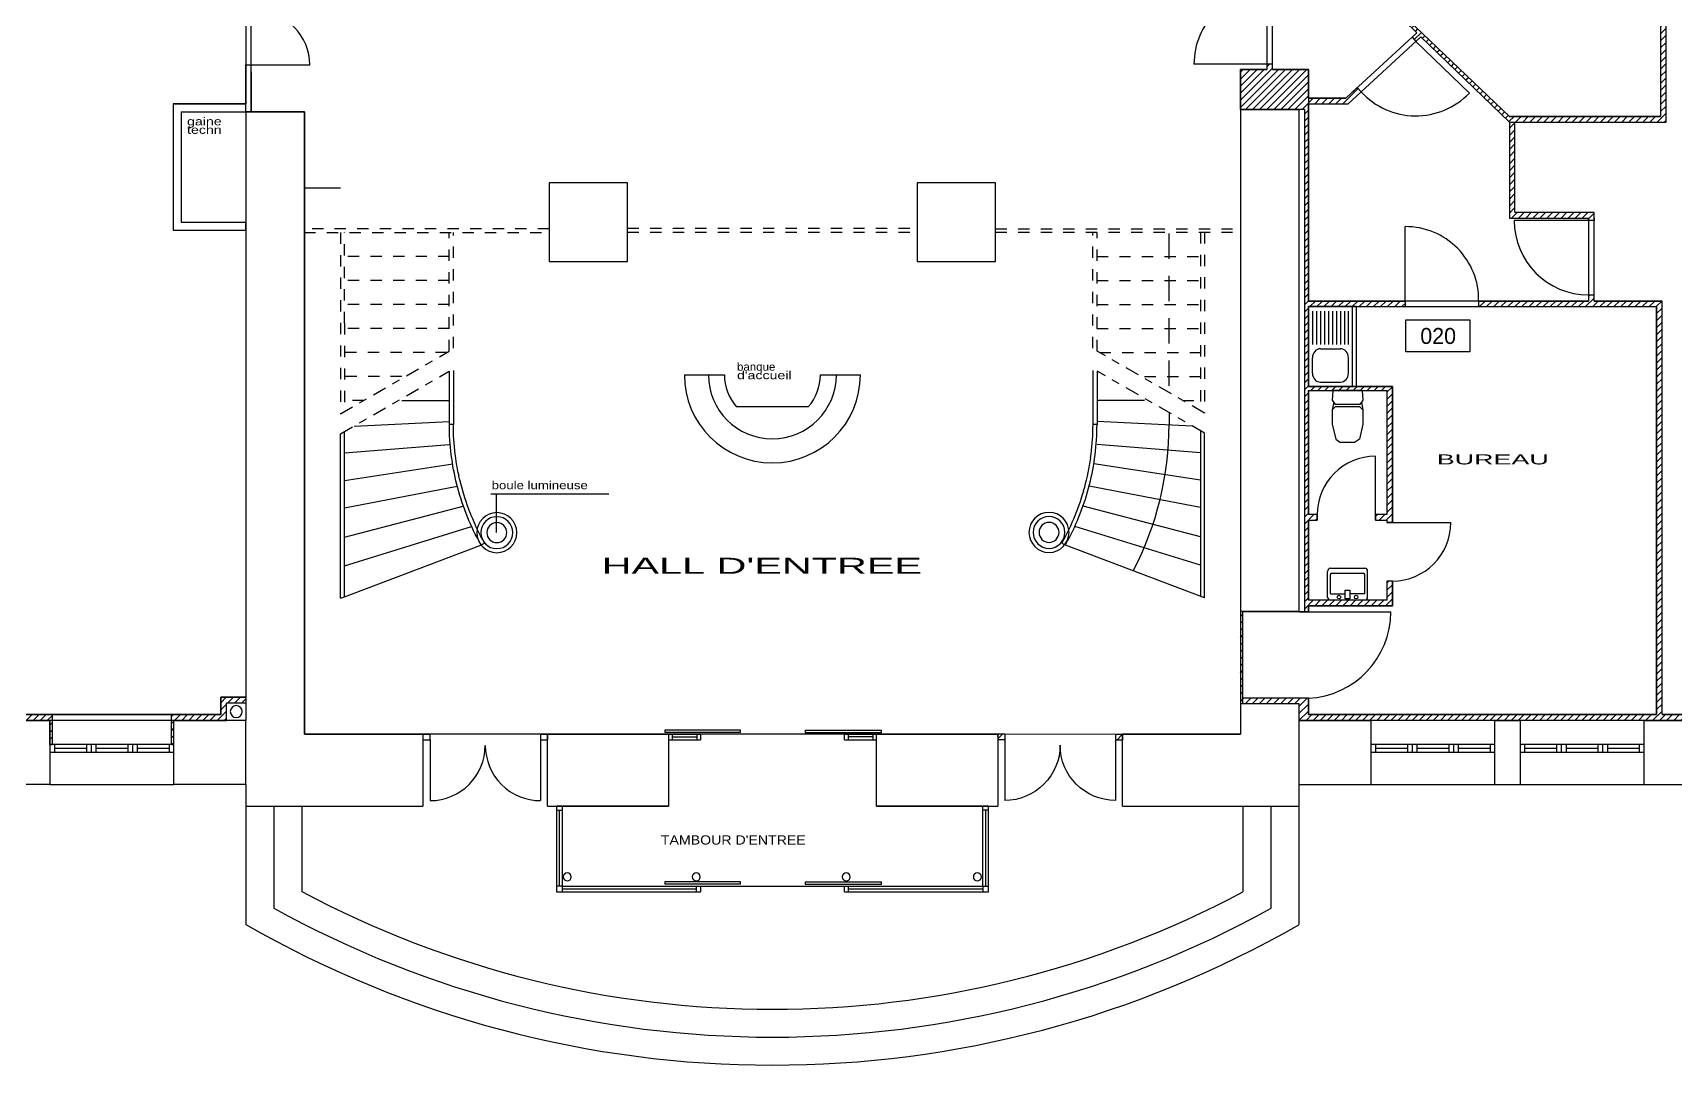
# Model space of a CAD drawing. Extents: x -18.1 to 35.5, y -14.8 to 10.
# Drawn here: x -3.32 to 17.2, y -14.79 to -1.88 of the extents above; entities that cross this region are included whole.
import ezdxf

# ---------------------------------------------------------------- set-up
doc = ezdxf.new("R2010")
doc.units = 0
doc.header["$MEASUREMENT"] = 0
for name, pattern in [('_DASHED', [0.282222, 0.141111, -0.141111]), ('_DOT___DASH', [0.335239, 0.176389, -0.088194, 0.0001, -0.070556]), ('_LONG_DASHED', [0.529167, 0.3175, -0.211667]), ('TRAIT_PLEIN', [0])]:
    doc.linetypes.add(name, pattern=pattern)
for name, color, linetype in [('CLOISRDC', 2, 'TRAIT_PLEIN'), ('ESCALIERS', 3, 'TRAIT_PLEIN'), ('MURSRDC', 7, 'TRAIT_PLEIN'), ('PORTES', 3, 'TRAIT_PLEIN'), ('SANITAIRE', 6, 'Continuous'), ('SPACES', 150, 'TRAIT_PLEIN'), ('TEXTES', 6, 'TRAIT_PLEIN'), ('VITRE', 1, 'Continuous')]:
    doc.layers.add(name, color=color, linetype=linetype)

msp = doc.modelspace()

# ---------------------------------------------------------------- hatches: boundary and pattern name
at = {"layer": 'CLOISRDC'}
h = msp.add_hatch(dxfattribs=at)
h.set_pattern_fill('ANSI31', color=256, scale=0.5, style=0)
h.paths.add_polyline_path([(17.089, -0.341), (17.089, -0.291), (16.979, -0.291), (16.979, -0.341), (17.019, -0.341), (17.019, -2.929), (15.131, -2.929), (13.867, -1.722), (13.867, -1.241), (13.867, -1.152), (13.817, -1.152), (13.817, -1.241), (13.817, -1.731), (13.975, -1.884), (13.915, -1.939), (13.962, -1.991), (14.026, -1.932), (15.131, -2.999), (16.101, -2.999), (17.089, -2.999)])
h = msp.add_hatch(dxfattribs=at)
h.set_pattern_fill('ANSI31', color=256, scale=0.5, style=0)
h.paths.add_polyline_path([(13.827, -5.236), (12.619, -5.236), (12.619, -2.94), (12.619, -2.34), (12.169, -2.34), (12.169, -2.275), (12.099, -2.275), (12.099, -2.34), (11.769, -2.34), (11.769, -2.84), (12.569, -2.84), (12.569, -9.121), (12.619, -9.121), (12.619, -9.046), (13.669, -9.046), (13.669, -8.736), (13.599, -8.736), (13.599, -8.976), (12.619, -8.976), (12.619, -7.976), (12.729, -7.976), (12.729, -7.906), (12.619, -7.906), (12.619, -7.405), (12.619, -6.356), (13.599, -6.356), (13.599, -7.906), (13.459, -7.906), (13.459, -7.976), (13.599, -7.976), (13.599, -8.006), (13.669, -8.006), (13.669, -6.306), (12.619, -6.306), (12.619, -5.306), (13.827, -5.306)])
h.paths.add_polyline_path([(13.278, -2.62), (13.229, -2.568), (13.085, -2.7), (12.619, -2.7), (12.619, -2.77), (13.115, -2.77)], flags=17)
h.paths.add_polyline_path([(15.201, -2.999), (15.131, -2.999), (15.131, -4.199), (16.121, -4.199), (16.121, -4.229), (16.191, -4.229), (16.191, -4.199), (16.191, -4.129), (15.201, -4.129)])
h = msp.add_hatch(dxfattribs=at)
h.set_pattern_fill('ANSI31', color=256, scale=0.5, style=0)
h.paths.add_polyline_path([(16.969, -5.306), (16.969, -10.406), (16.219, -10.406), (12.619, -10.406), (12.619, -10.199), (11.799, -10.199), (11.799, -10.265), (12.499, -10.265), (12.499, -10.48), (18.914, -10.48), (18.914, -10.776), (18.944, -10.776), (18.944, -10.406), (17.619, -10.406), (17.039, -10.406), (17.039, -5.236), (16.191, -5.236), (16.191, -5.159), (16.121, -5.159), (16.121, -5.236), (16.031, -5.236), (14.747, -5.236), (14.747, -5.306)])
h.paths.add_polyline_path([(11.799, -9.115), (11.769, -9.115), (11.769, -10.265), (11.799, -10.265)])
h.paths.add_polyline_path([(10.208, -10.724), (10.296, -10.724), (10.296, -10.655), (10.208, -10.655)])
h.paths.add_polyline_path([(14.193, -7.309), (15.679, -7.309), (15.679, -7.122), (14.193, -7.122)], flags=25)
h = msp.add_hatch(dxfattribs=at)
h.set_pattern_fill('ANSI31', color=256, scale=0.5, style=0)
h.paths.add_polyline_path([(-4.951, -10.406), (-7.111, -10.406), (-7.111, -10.78), (-7.081, -10.78), (-7.081, -10.48), (-4.981, -10.48), (-4.981, -10.78), (-4.951, -10.78)])
h.paths.add_polyline_path([(-3.081, -10.406), (-3.461, -10.406), (-3.461, -10.78), (-3.431, -10.78), (-3.431, -10.48), (-3.111, -10.48), (-3.111, -10.78), (-3.081, -10.78)])
h.paths.add_polyline_path([(-0.906, -10.257), (-0.661, -10.257), (-0.661, -10.187), (-0.976, -10.187), (-0.976, -10.406), (-1.591, -10.406), (-1.591, -10.78), (-1.561, -10.78), (-1.561, -10.48), (-0.906, -10.48)])
h = msp.add_hatch(dxfattribs=at)
h.set_pattern_fill('ANSI31', color=256, scale=0.5, style=0)
h.paths.add_polyline_path([(8.824, -10.652), (8.735, -10.652), (8.736, -10.72), (8.824, -10.72)])

# ---------------------------------------------------------------- linework, layer by layer
for p, q in [((17.019, -0.341), (17.019, -2.84)), ((17.019, -0.341), (17.019, -2.929)), ((17.089, -2.999), (17.089, -0.341)), ((13.867, -1.722), (15.131, -2.929)), ((13.975, -1.884), (13.915, -1.939)), ((13.915, -1.939), (13.962, -1.991)), ((14.026, -1.932), (13.962, -1.991)), ((14.026, -1.932), (15.131, -2.999)), ((-0.661, -2.37), (-0.661, -2.284)), ((-0.661, -2.284), (-0.595, -2.284)), ((-0.661, -2.87), (-0.661, -2.37)), ((-0.595, -2.37), (-0.595, -2.284)), ((-0.595, -2.37), (-0.595, -2.87)), ((11.769, -2.84), (11.769, -2.34)), ((11.769, -2.34), (12.099, -2.34)), ((12.169, -2.275), (12.099, -2.275)), ((12.099, -2.275), (12.099, -2.34)), ((12.169, -2.34), (12.169, -2.275)), ((12.169, -2.34), (12.619, -2.34)), ((12.619, -2.34), (12.619, -2.94)), ((12.619, -2.34), (12.619, -2.7)), ((13.229, -2.568), (13.085, -2.7)), ((13.278, -2.62), (13.115, -2.77)), ((13.278, -2.62), (13.229, -2.568)), ((-1.572, -2.77), (-1.572, -4.352)), ((-1.572, -2.77), (-0.661, -2.77)), ((-1.472, -2.87), (-1.472, -4.252)), ((-1.472, -2.87), (-0.661, -2.87)), ((-0.661, -2.87), (-0.661, -2.77)), ((-0.595, -2.87), (-0.661, -2.87)), ((12.569, -2.84), (11.769, -2.84)), ((12.569, -2.84), (12.569, -9.121)), ((12.619, -2.7), (13.085, -2.7)), ((12.619, -2.77), (13.115, -2.77)), ((12.619, -2.94), (12.619, -5.236)), ((15.131, -2.929), (17.019, -2.929)), ((15.131, -2.999), (17.089, -2.999)), ((15.131, -2.999), (16.101, -2.999)), ((15.131, -2.999), (15.131, -4.199)), ((15.201, -4.129), (15.201, -2.999)), ((-1.472, -4.252), (-0.661, -4.252)), ((-0.661, -4.252), (-0.661, -4.352)), ((15.131, -4.199), (16.121, -4.199)), ((16.191, -4.129), (15.201, -4.129)), ((16.121, -4.229), (16.121, -4.199)), ((16.191, -4.229), (16.121, -4.229)), ((16.191, -4.199), (16.191, -4.129)), ((16.191, -4.199), (16.191, -4.229)), ((-1.572, -4.352), (-0.661, -4.352)), ((12.619, -5.236), (13.827, -5.236)), ((12.619, -5.306), (13.827, -5.306)), ((12.619, -5.306), (12.619, -6.306)), ((13.827, -5.236), (13.827, -5.306)), ((14.747, -5.236), (14.747, -5.306)), ((14.747, -5.236), (16.031, -5.236)), ((14.747, -5.306), (16.969, -5.306)), ((16.031, -5.236), (16.121, -5.236)), ((16.121, -5.159), (16.121, -5.236)), ((16.121, -5.159), (16.191, -5.159)), ((16.191, -5.236), (16.191, -5.159)), ((16.191, -5.236), (17.039, -5.236)), ((16.969, -10.406), (16.969, -5.306)), ((17.039, -10.406), (17.039, -5.236)), ((12.619, -5.981), (12.619, -6.306)), ((12.619, -6.306), (13.669, -6.306)), ((12.619, -6.356), (13.599, -6.356)), ((12.619, -6.356), (12.619, -7.405)), ((12.619, -6.356), (12.619, -7.041)), ((13.599, -6.356), (13.599, -7.906)), ((13.669, -6.306), (13.669, -8.006)), ((13.669, -6.306), (13.669, -8.006)), ((12.619, -6.981), (12.619, -7.031)), ((12.619, -7.405), (12.619, -7.906)), ((12.729, -7.906), (12.619, -7.906)), ((12.619, -8.976), (12.619, -7.976)), ((12.619, -7.976), (12.729, -7.976)), ((12.619, -7.976), (12.619, -8.976)), ((12.729, -7.906), (12.729, -7.976)), ((13.599, -7.906), (13.459, -7.906)), ((13.459, -7.976), (13.459, -7.906)), ((13.459, -7.976), (13.599, -7.976)), ((13.599, -7.976), (13.599, -8.006)), ((13.669, -8.006), (13.599, -8.006)), ((13.669, -8.736), (13.599, -8.736)), ((13.599, -8.736), (13.599, -8.976)), ((13.669, -8.736), (13.669, -9.046)), ((13.599, -8.976), (12.619, -8.976)), ((11.769, -9.115), (11.769, -10.265)), ((11.799, -9.115), (11.769, -9.115)), ((11.799, -10.265), (11.799, -9.115)), ((12.569, -9.121), (12.499, -9.121)), ((12.619, -9.121), (12.569, -9.121)), ((13.669, -9.046), (12.619, -9.046)), ((12.619, -9.046), (12.619, -9.121)), ((-0.976, -10.406), (-0.976, -10.187)), ((-0.976, -10.187), (-0.661, -10.187)), ((-0.906, -10.48), (-0.906, -10.257)), ((-0.906, -10.257), (-0.661, -10.257)), ((-0.661, -10.187), (-0.661, -10.257)), ((12.619, -10.199), (11.799, -10.199)), ((12.619, -10.199), (12.619, -10.406)), ((-3.461, -10.406), (-3.081, -10.406)), ((-3.081, -10.78), (-3.081, -10.406)), ((-3.081, -10.406), (-1.591, -10.406)), ((-1.591, -10.78), (-1.591, -10.406)), ((-1.591, -10.406), (-0.976, -10.406)), ((11.769, -10.265), (11.799, -10.265)), ((11.799, -10.265), (12.499, -10.265)), ((12.499, -10.265), (12.499, -10.48)), ((12.619, -10.406), (16.219, -10.406)), ((16.219, -10.406), (16.969, -10.406)), ((17.039, -10.406), (17.619, -10.406)), ((-3.431, -10.48), (-3.111, -10.48)), ((-3.111, -10.78), (-3.111, -10.48)), ((-1.561, -10.78), (-1.561, -10.48)), ((-1.561, -10.48), (-0.906, -10.48)), ((1.549, -10.65), (1.639, -10.65)), ((1.549, -10.65), (1.549, -10.721)), ((1.639, -10.65), (1.637, -10.721)), ((3.02, -10.652), (3.11, -10.652)), ((3.02, -10.652), (3.02, -10.72)), ((3.11, -10.652), (3.11, -10.72)), ((8.824, -10.652), (8.735, -10.652)), ((8.735, -10.652), (8.736, -10.72)), ((8.824, -10.652), (8.824, -10.72)), ((10.296, -10.655), (10.208, -10.655)), ((10.208, -10.655), (10.208, -10.724)), ((10.296, -10.655), (10.296, -10.724)), ((18.914, -10.48), (12.499, -10.48)), ((-3.111, -10.78), (-3.081, -10.78)), ((-1.591, -10.78), (-1.561, -10.78)), ((1.549, -10.721), (1.637, -10.721)), ((3.02, -10.72), (3.109, -10.72)), ((8.824, -10.72), (8.736, -10.72)), ((10.296, -10.724), (10.209, -10.724))]:
    msp.add_line(p, q, dxfattribs=at)
for centre, major_axis, start_param, end_param in [((2.475, -8.131), (0.177, 0.177), 0.785398, 7.068583), ((2.475, -8.131), (-0.141, 0.141), -0.785398, 5.497787), ((2.475, -8.131), (0.0884, 0.0884), 0.785398, 7.068583), ((9.377, -8.128), (0.177, 0.177), 0.785398, 7.068583), ((9.377, -8.128), (-0.141, 0.141), -0.785398, 5.497787), ((9.377, -8.128), (-0.0884, 0.0884), -0.785398, 5.497787)]:
    msp.add_ellipse(centre, major_axis=major_axis, ratio=1, start_param=start_param, end_param=end_param, dxfattribs=at)
at = {"layer": 'DEFPOINTS'}
msp.add_line((12.499, -13.032), (12.499, -13.032), dxfattribs=at)
at = {"layer": 'ESCALIERS', "linetype": '_DASHED'}
for p, q in [((3.129, -4.334), (0.069, -4.334)), ((0.069, -4.379), (3.129, -4.379)), ((0.519, -4.379), (0.519, -6.648)), ((0.569, -5.513), (0.569, -4.379)), ((1.88, -5.863), (1.88, -4.379)), ((1.934, -5.826), (1.934, -4.379)), ((4.109, -4.324), (7.729, -4.324)), ((4.109, -4.375), (7.729, -4.375)), ((8.709, -4.334), (11.769, -4.334)), ((8.709, -4.375), (11.747, -4.375)), ((9.924, -5.826), (9.924, -4.379)), ((9.979, -5.863), (9.979, -4.379)), ((11.269, -4.375), (11.269, -6.607)), ((11.319, -4.375), (11.319, -6.636)), ((1.884, -4.68), (0.569, -4.68)), ((9.974, -4.68), (11.269, -4.68)), ((1.884, -4.979), (0.569, -4.979)), ((9.974, -4.979), (11.269, -4.979)), ((1.884, -5.279), (0.569, -5.279)), ((9.974, -5.279), (11.269, -5.279)), ((0.569, -5.513), (0.569, -6.619)), ((1.884, -5.579), (0.569, -5.579)), ((9.974, -5.579), (11.269, -5.579)), ((1.851, -5.879), (0.569, -5.879)), ((10.008, -5.879), (11.269, -5.879)), ((1.289, -6.179), (0.569, -6.179)), ((10.57, -6.179), (11.269, -6.179)), ((0.812, -6.479), (0.569, -6.479)), ((11.047, -6.479), (11.269, -6.479))]:
    msp.add_line(p, q, dxfattribs=at)
at = {"layer": 'ESCALIERS', "linetype": '_LONG_DASHED'}
msp.add_line((10.874, -4.393), (10.874, -6.381), dxfattribs=at)
at = {"layer": 'ESCALIERS'}
for p, q in [((11.269, -5.279), (11.269, -5.279)), ((1.878, -6.112), (1.878, -6.779)), ((1.934, -6.105), (1.934, -6.779)), ((4.819, -6.158), (5.319, -6.158)), ((6.519, -6.158), (7.019, -6.158)), ((9.924, -6.105), (9.924, -6.779)), ((9.98, -6.112), (9.98, -6.779)), ((1.289, -6.479), (1.878, -6.479)), ((6.367, -6.558), (5.472, -6.558)), ((10.57, -6.479), (9.974, -6.479)), ((0.69, -6.799), (1.878, -6.742)), ((11.168, -6.799), (9.98, -6.742)), ((10.877, -6.631), (10.877, -6.779)), ((0.519, -6.898), (0.569, -6.869)), ((0.519, -8.952), (0.519, -6.898)), ((0.569, -8.933), (0.569, -6.869)), ((1.932, -6.779), (1.882, -6.78)), ((1.882, -6.827), (1.882, -6.78)), ((1.884, -6.874), (1.882, -6.827)), ((1.885, -6.922), (1.884, -6.874)), ((1.888, -6.969), (1.885, -6.922)), ((1.891, -7.016), (1.888, -6.969)), ((1.932, -6.827), (1.932, -6.779)), ((1.933, -6.873), (1.932, -6.826)), ((1.935, -6.92), (1.933, -6.872)), ((1.938, -6.966), (1.935, -6.919)), ((1.941, -7.013), (1.938, -6.965)), ((9.918, -7.013), (9.921, -6.965)), ((9.921, -6.966), (9.923, -6.919)), ((9.923, -6.92), (9.925, -6.872)), ((9.925, -6.873), (9.926, -6.826)), ((9.926, -6.827), (9.927, -6.779)), ((9.977, -6.78), (9.927, -6.779)), ((9.967, -7.016), (9.971, -6.969)), ((9.971, -6.969), (9.973, -6.922)), ((9.973, -6.922), (9.975, -6.874)), ((9.975, -6.874), (9.976, -6.827)), ((9.976, -6.827), (9.977, -6.78)), ((11.269, -6.857), (11.269, -8.925)), ((11.319, -8.944), (11.319, -6.886)), ((0.569, -7.134), (1.881, -7.028)), ((1.895, -7.063), (1.891, -7.016)), ((1.9, -7.111), (1.895, -7.063)), ((1.905, -7.158), (1.9, -7.111)), ((1.912, -7.205), (1.905, -7.158)), ((1.945, -7.059), (1.941, -7.012)), ((1.95, -7.105), (1.945, -7.058)), ((1.955, -7.152), (1.95, -7.105)), ((1.961, -7.198), (1.955, -7.151)), ((9.897, -7.198), (9.904, -7.151)), ((9.904, -7.152), (9.909, -7.105)), ((9.909, -7.105), (9.914, -7.058)), ((9.914, -7.059), (9.918, -7.012)), ((9.947, -7.205), (9.953, -7.158)), ((9.953, -7.158), (9.959, -7.111)), ((9.959, -7.111), (9.963, -7.063)), ((9.963, -7.063), (9.967, -7.016)), ((11.269, -7.132), (9.978, -7.028)), ((0.569, -7.479), (1.923, -7.272)), ((1.919, -7.251), (1.912, -7.205)), ((1.926, -7.298), (1.919, -7.251)), ((1.935, -7.345), (1.926, -7.298)), ((1.944, -7.391), (1.935, -7.345)), ((1.968, -7.244), (1.961, -7.197)), ((1.976, -7.29), (1.968, -7.243)), ((1.984, -7.336), (1.976, -7.289)), ((1.993, -7.382), (1.984, -7.335)), ((2.003, -7.427), (1.993, -7.381)), ((9.856, -7.427), (9.866, -7.381)), ((9.866, -7.382), (9.875, -7.335)), ((9.875, -7.336), (9.883, -7.289)), ((9.883, -7.29), (9.891, -7.243)), ((9.891, -7.244), (9.898, -7.197)), ((9.915, -7.391), (9.924, -7.345)), ((9.924, -7.345), (9.932, -7.298)), ((9.932, -7.298), (9.94, -7.251)), ((11.269, -7.476), (9.936, -7.272)), ((9.94, -7.251), (9.947, -7.205)), ((9.947, -7.205), (9.947, -7.205)), ((0.569, -7.821), (1.981, -7.552)), ((1.954, -7.438), (1.944, -7.391)), ((1.964, -7.484), (1.954, -7.438)), ((1.975, -7.53), (1.964, -7.484)), ((1.987, -7.576), (1.975, -7.53)), ((1.987, -7.576), (1.987, -7.576)), ((2, -7.621), (1.987, -7.576)), ((2.013, -7.473), (2.002, -7.426)), ((2.024, -7.518), (2.013, -7.472)), ((2.036, -7.563), (2.024, -7.517)), ((2.048, -7.608), (2.036, -7.562)), ((9.81, -7.608), (9.823, -7.562)), ((9.823, -7.563), (9.835, -7.517)), ((9.835, -7.518), (9.846, -7.472)), ((9.846, -7.473), (9.856, -7.426)), ((9.859, -7.621), (9.871, -7.576)), ((9.871, -7.576), (9.883, -7.53)), ((11.269, -7.817), (9.877, -7.552)), ((9.883, -7.53), (9.894, -7.484)), ((9.894, -7.484), (9.905, -7.438)), ((9.905, -7.438), (9.915, -7.391)), ((0.569, -8.187), (2.056, -7.798)), ((2.014, -7.667), (2, -7.621)), ((2.014, -7.667), (2.014, -7.667)), ((2.028, -7.712), (2.014, -7.667)), ((2.042, -7.757), (2.028, -7.712)), ((2.058, -7.802), (2.042, -7.757)), ((2.061, -7.653), (2.048, -7.607)), ((2.075, -7.697), (2.061, -7.652)), ((2.09, -7.741), (2.075, -7.696)), ((2.105, -7.785), (2.09, -7.741)), ((2.121, -7.829), (2.105, -7.785)), ((9.738, -7.829), (9.754, -7.785)), ((9.754, -7.785), (9.769, -7.741)), ((9.769, -7.741), (9.784, -7.696)), ((9.783, -7.697), (9.797, -7.652)), ((9.797, -7.653), (9.811, -7.607)), ((9.801, -7.802), (9.816, -7.757)), ((11.269, -8.182), (9.802, -7.798)), ((9.816, -7.757), (9.831, -7.712)), ((9.831, -7.712), (9.845, -7.667)), ((9.845, -7.667), (9.859, -7.621)), ((2.074, -7.846), (2.058, -7.802)), ((2.091, -7.891), (2.074, -7.846)), ((2.108, -7.935), (2.091, -7.891)), ((2.127, -7.978), (2.108, -7.935)), ((2.138, -7.873), (2.121, -7.829)), ((2.146, -8.022), (2.127, -7.978)), ((2.155, -7.916), (2.137, -7.872)), ((2.173, -7.959), (2.155, -7.915)), ((2.191, -8.002), (2.173, -7.958)), ((2.211, -8.044), (2.191, -8.001)), ((9.648, -8.044), (9.668, -8.001)), ((9.667, -8.002), (9.686, -7.958)), ((9.686, -7.959), (9.704, -7.915)), ((9.704, -7.916), (9.721, -7.872)), ((9.713, -8.022), (9.732, -7.978)), ((9.721, -7.873), (9.738, -7.829)), ((9.732, -7.978), (9.75, -7.935)), ((9.75, -7.935), (9.768, -7.891)), ((9.768, -7.891), (9.785, -7.846)), ((9.785, -7.846), (9.801, -7.802)), ((9.785, -7.846), (9.785, -7.846)), ((0.569, -8.545), (2.16, -8.054)), ((2.146, -8.022), (2.146, -8.022)), ((2.165, -8.065), (2.146, -8.022)), ((2.185, -8.108), (2.165, -8.065)), ((2.206, -8.15), (2.185, -8.108)), ((2.206, -8.15), (2.206, -8.15)), ((2.228, -8.192), (2.206, -8.15)), ((2.231, -8.086), (2.21, -8.044)), ((2.25, -8.234), (2.228, -8.192)), ((2.251, -8.128), (2.23, -8.086)), ((2.272, -8.17), (2.251, -8.128)), ((2.294, -8.211), (2.272, -8.169)), ((2.322, -8.261), (2.294, -8.21)), ((9.537, -8.261), (9.565, -8.21)), ((9.565, -8.211), (9.587, -8.169)), ((9.586, -8.17), (9.608, -8.128)), ((9.608, -8.128), (9.628, -8.086)), ((9.609, -8.234), (9.631, -8.192)), ((9.628, -8.086), (9.648, -8.044)), ((9.631, -8.192), (9.652, -8.15)), ((9.652, -8.15), (9.673, -8.108)), ((9.673, -8.108), (9.694, -8.065)), ((9.694, -8.065), (9.713, -8.022)), ((11.269, -8.538), (9.699, -8.054)), ((0.569, -8.933), (2.275, -8.287)), ((2.278, -8.285), (2.25, -8.234)), ((2.278, -8.285), (2.322, -8.261)), ((9.537, -8.261), (9.581, -8.285)), ((9.581, -8.285), (9.609, -8.234)), ((11.319, -8.944), (9.584, -8.287)), ((0.519, -8.952), (0.569, -8.933)), ((-0.661, -11.55), (-0.661, -13.034)), ((-0.311, -11.55), (-0.311, -12.824)), ((0.039, -11.55), (0.039, -12.619)), ((11.799, -11.55), (11.799, -12.619)), ((12.149, -11.55), (12.149, -12.825)), ((12.499, -11.55), (12.499, -13.031))]:
    msp.add_line(p, q, dxfattribs=at)
at = {"layer": 'ESCALIERS', "linetype": '_DOT___DASH'}
for p, q in [((0.519, -6.648), (1.878, -5.863)), ((11.319, -6.636), (9.98, -5.863)), ((0.519, -6.898), (1.88, -6.112)), ((11.319, -6.886), (9.979, -6.112))]:
    msp.add_line(p, q, dxfattribs=at)
at = {"layer": 'ESCALIERS'}
for centre, radius, start, end in [((5.919, -6.158), 1.1, 180, 0), ((5.919, -6.158), 0.8, 180, 0), ((5.919, -6.158), 0.6, 180, 221.8104), ((5.919, -6.158), 0.601, 318.2435, 0), ((6.917, -6.78), 3.96, 332.6084, 0.0109), ((5.922, -1.587), 12.502, 241.927, 298.0447), ((5.922, -1.587), 12.85, 240.9812, 299.0151), ((5.922, -1.587), 13.2, 240.0827, 299.8823)]:
    msp.add_arc(centre, radius, start, end, dxfattribs=at)
at = {"layer": 'MURSRDC'}
for p, q in [((-0.661, -2.87), (-0.661, -10.48)), ((-0.661, -2.87), (0.069, -2.87)), ((0.069, -2.87), (0.069, -10.65)), ((11.769, -2.84), (11.769, -9.115)), ((11.769, -2.84), (12.499, -2.84)), ((12.499, -2.84), (12.499, -9.115)), ((-0.661, -4.352), (-0.661, -4.252)), ((12.499, -9.115), (11.769, -9.115)), ((11.769, -10.265), (11.769, -10.65)), ((11.769, -10.265), (12.499, -10.265)), ((12.499, -10.265), (12.499, -11.55)), ((-3.111, -10.48), (-3.431, -10.48)), ((-3.111, -10.48), (-3.111, -11.28)), ((-1.561, -10.48), (-3.111, -10.48)), ((-0.661, -10.48), (-1.561, -10.48)), ((-1.561, -11.28), (-1.561, -10.48)), ((-0.661, -11.28), (-0.661, -10.48)), ((0.069, -10.65), (1.549, -10.65)), ((1.549, -10.65), (1.549, -11.55)), ((3.109, -10.65), (4.622, -10.65)), ((3.109, -11.55), (3.109, -10.65)), ((4.622, -10.65), (4.622, -11.55)), ((7.222, -10.65), (8.736, -10.65)), ((7.222, -11.55), (7.222, -10.65)), ((8.736, -10.65), (8.736, -11.55)), ((10.296, -10.65), (11.769, -10.65)), ((10.296, -11.55), (10.296, -10.65)), ((12.499, -10.48), (13.399, -10.48)), ((13.399, -10.48), (13.399, -11.28)), ((14.949, -10.48), (13.399, -10.48)), ((14.949, -10.48), (15.264, -10.48)), ((14.949, -11.28), (14.949, -10.48)), ((15.264, -10.48), (15.264, -11.28)), ((16.814, -10.48), (15.264, -10.48)), ((16.814, -10.48), (18.914, -10.48)), ((16.814, -11.28), (16.814, -10.48)), ((-3.111, -11.28), (-3.431, -11.28)), ((-3.111, -11.28), (-1.561, -11.28)), ((-0.661, -11.28), (-1.561, -11.28)), ((-0.661, -11.28), (-0.661, -11.55)), ((12.499, -11.28), (13.399, -11.28)), ((13.399, -11.28), (14.949, -11.28)), ((14.949, -11.28), (15.264, -11.28)), ((15.264, -11.28), (16.814, -11.28)), ((16.814, -11.28), (18.914, -11.28)), ((-0.661, -11.55), (1.549, -11.55)), ((3.109, -11.55), (4.622, -11.55)), ((7.222, -11.55), (8.736, -11.55)), ((10.296, -11.55), (12.499, -11.55))]:
    msp.add_line(p, q, dxfattribs=at)
for points in [[(3.129, -3.76), (3.129, -4.74), (4.109, -4.74), (4.109, -3.76)], [(7.729, -3.76), (7.729, -4.74), (8.709, -4.74), (8.709, -3.76)]]:
    msp.add_lwpolyline(points, close=True, dxfattribs=at)
msp.add_ellipse((-0.782, -10.368), major_axis=(-0.053, 0.053), ratio=1, start_param=-0.785398, end_param=5.497787, dxfattribs=at)
at = {"layer": 'PORTES'}
for p, q in [((13.962, -1.991), (14.631, -2.637)), ((-0.595, -2.284), (0.139, -2.284)), ((12.099, -2.275), (11.189, -2.275)), ((13.827, -5.236), (13.827, -4.306)), ((16.121, -4.229), (15.191, -4.229)), ((13.459, -7.906), (13.459, -7.176)), ((13.669, -8.006), (14.399, -8.006)), ((12.619, -9.121), (13.649, -9.121)), ((1.64, -10.722), (1.64, -11.481)), ((3.021, -10.722), (3.021, -11.481)), ((8.825, -10.72), (8.825, -11.479)), ((10.206, -10.72), (10.206, -11.479))]:
    msp.add_line(p, q, dxfattribs=at)
for centre, radius, start, end in [((12.099, -2.275), 0.91, 87.7958, 180), ((13.962, -1.991), 0.93, 222.6202, 316.0137), ((13.834, -5.219), 0.913, 358.9426, 90.438), ((16.121, -4.229), 0.93, 180, 270), ((13.459, -7.906), 0.73, 90, 180), ((13.669, -8.006), 0.73, 270, 360), ((12.569, -9.121), 1.08, 272.6535, 0)]:
    msp.add_arc(centre, radius, start, end, dxfattribs=at)
for centre, major_axis, start_param, end_param in [((-0.525, -2.284), (0.469, 0.469), 5.497787, 7.068584), ((1.64, -10.791), (-0.488, 0.488), 2.356195, 3.926991), ((3.021, -10.791), (0.488, 0.488), 2.356194, 3.926991)]:
    msp.add_ellipse(centre, major_axis=major_axis, ratio=1, start_param=start_param, end_param=end_param, dxfattribs=at)
at = {"layer": 'PORTES', "extrusion": (0, 0, -1)}
for centre, start_param, end_param in [((8.825, -10.788), 2.356194, 3.926991), ((10.206, -10.788), 3.926991, 5.497787)]:
    msp.add_ellipse(centre, major_axis=(-0.488, 0.488), ratio=1, start_param=start_param, end_param=end_param, dxfattribs=at)
at = {"layer": 'SANITAIRE'}
for p, q in [((13.219, -5.306), (12.619, -5.306)), ((12.619, -5.306), (12.619, -6.306)), ((13.169, -6.306), (13.169, -5.306)), ((13.219, -6.306), (13.219, -5.306)), ((12.669, -5.361), (12.669, -5.778)), ((12.719, -5.361), (12.719, -5.778)), ((12.769, -5.361), (12.769, -5.778)), ((12.819, -5.361), (12.819, -5.778)), ((12.869, -5.361), (12.869, -5.778)), ((12.919, -5.361), (12.919, -5.778)), ((12.969, -5.361), (12.969, -5.778)), ((13.019, -5.361), (13.019, -5.778)), ((13.069, -5.361), (13.069, -5.778)), ((13.119, -5.778), (13.119, -5.361)), ((12.669, -6.139), (12.669, -5.944)), ((12.769, -5.833), (13.019, -5.833)), ((13.119, -6.139), (13.119, -5.944)), ((13.219, -6.306), (12.619, -6.306)), ((13.219, -6.306), (12.619, -6.306)), ((13.219, -6.306), (12.619, -6.306)), ((13.219, -6.306), (12.619, -6.306)), ((12.769, -6.25), (13.019, -6.25)), ((12.926, -6.356), (12.918, -6.474)), ((13.292, -6.356), (12.926, -6.356)), ((13.292, -6.356), (13.3, -6.474)), ((12.918, -6.474), (12.954, -6.529)), ((12.936, -6.501), (12.918, -6.595)), ((12.918, -6.595), (12.955, -6.558)), ((13.263, -6.529), (12.954, -6.529)), ((13.262, -6.558), (12.955, -6.558)), ((13.3, -6.595), (13.262, -6.558)), ((13.3, -6.474), (13.263, -6.529)), ((13.282, -6.501), (13.3, -6.595)), ((12.918, -6.595), (12.918, -6.774)), ((12.918, -6.774), (12.961, -6.961)), ((13.3, -6.774), (13.257, -6.961)), ((13.3, -6.595), (13.3, -6.774)), ((12.961, -6.961), (13.021, -7.006)), ((13.257, -6.961), (13.196, -7.006)), ((13.196, -7.006), (13.021, -7.006)), ((12.859, -8.936), (12.859, -8.616)), ((12.894, -8.576), (13.323, -8.576)), ((13.359, -8.936), (13.359, -8.616)), ((12.894, -8.896), (12.894, -8.656)), ((12.912, -8.636), (13.305, -8.636)), ((13.323, -8.896), (13.323, -8.656)), ((12.894, -8.896), (13.08, -8.896)), ((13.323, -8.976), (12.894, -8.976)), ((13.08, -8.96), (13.08, -8.848)), ((13.08, -8.848), (13.137, -8.848)), ((13.137, -8.96), (13.08, -8.96)), ((13.137, -8.848), (13.137, -8.96)), ((13.323, -8.896), (13.137, -8.896))]:
    msp.add_line(p, q, dxfattribs=at)
for centre, major_axis, ratio, start_param, end_param in [((12.769, -5.944), (0, 0.111), 0.9, -0.000001, 1.570796), ((13.019, -5.944), (0, -0.111), 0.9, 1.570796, 3.141593), ((12.769, -6.139), (0, 0.111), 0.9, 1.570796, 3.141593), ((13.019, -6.139), (0, -0.111), 0.9, 0, 1.570796), ((12.894, -8.616), (0, 0.04), 0.892857, 0, 1.570796), ((13.323, -8.616), (0, -0.04), 0.892857, 1.570796, 3.141593), ((12.912, -8.656), (0, 0.02), 0.892858, 0, 1.570796), ((13.305, -8.656), (0, 0.02), 0.892858, -1.570796, 0), ((12.894, -8.936), (0, -0.04), 0.892857, -1.570796, 0), ((13.216, -8.936), (0, -0.024), 0.892857, 3.141593, 9.424778), ((13.323, -8.936), (0, 0.04), 0.892858, 3.141593, 4.712389)]:
    msp.add_ellipse(centre, major_axis=major_axis, ratio=ratio, start_param=start_param, end_param=end_param, dxfattribs=at)
msp.add_ellipse((13.002, -8.936), major_axis=(0, 0.024), ratio=0.892858, dxfattribs=at)
at = {"layer": 'SPACES'}
for points in [[(28.513, -10.406), (17.039, -10.406), (17.039, -5.236), (16.191, -5.236), (16.191, -4.129), (15.201, -4.129), (15.201, -2.999), (17.089, -2.999), (17.089, -0.291), (16.319, -0.291), (16.319, 7.147)], [(12.569, 5.057), (13.545, 5.057), (13.567, 1.7), (13.787, 1.7), (13.817, -1.731), (13.975, -1.884), (13.085, -2.7), (12.619, -2.7), (12.619, -2.34), (12.169, -2.34), (12.169, -0.84), (12.569, -0.84), (12.569, 5.057)], [(-3.375, 1), (-0.661, 1), (-0.661, -2.77), (-1.572, -2.77), (-1.572, -4.352), (-0.661, -4.352), (-0.661, -10.187), (-0.976, -10.187), (-0.976, -10.406), (-11.18, -10.406)], [(12.099, -0.84), (12.099, -2.34), (11.769, -2.34), (11.769, -10.65), (10.296, -10.65), (10.296, -10.655), (8.736, -10.65), (0.069, -10.65), (0.069, -2.87), (-0.595, -2.87), (-0.595, -0.371)], [(13.867, -0.341), (17.019, -0.341), (17.019, -2.929), (15.131, -2.929), (13.867, -1.722), (13.867, -0.341)], [(12.619, -2.77), (13.115, -2.77), (14.026, -1.932), (15.131, -2.999), (15.131, -4.199), (16.121, -4.199), (16.121, -5.236), (12.619, -5.236), (12.619, -2.77)], [(11.799, -9.115), (12.499, -9.115), (12.499, -9.121), (12.619, -9.121), (12.619, -9.046), (13.669, -9.046), (13.669, -8.736), (13.599, -8.736), (13.599, -8.976), (12.619, -8.976), (12.619, -7.976), (12.729, -7.976), (12.729, -7.906), (12.619, -7.906), (12.619, -6.356), (13.599, -6.356), (13.599, -7.906), (13.459, -7.906), (13.459, -7.976), (13.599, -7.976), (13.599, -8.006), (13.669, -8.006), (13.669, -6.306), (12.619, -6.306), (12.619, -5.306), (16.969, -5.306), (16.969, -10.406), (12.619, -10.406), (12.619, -10.199), (11.799, -10.199), (11.799, -9.115)], [(3.291, -11.55), (3.291, -12.549), (8.551, -12.549), (8.551, -11.55), (7.222, -11.55), (7.222, -10.65), (4.622, -10.65), (4.622, -11.55), (3.291, -11.55)]]:
    msp.add_lwpolyline(points, dxfattribs=at)
at = {"layer": 'TEXTES'}
for p, q in [((0.069, -3.82), (0.519, -3.82)), ((3.873, -7.649), (2.398, -7.649)), ((2.468, -7.649), (2.468, -8.131))]:
    msp.add_line(p, q, dxfattribs=at)
msp.add_lwpolyline([(13.838, -5.472), (14.636, -5.472), (14.636, -5.873), (13.838, -5.873)], close=True, dxfattribs=at)
at = {"layer": 'VITRE'}
for p, q in [((4.576, -10.6), (4.576, -10.63)), ((5.521, -10.6), (4.576, -10.6)), ((5.521, -10.63), (4.576, -10.63)), ((4.622, -10.65), (5.022, -10.65)), ((4.668, -10.65), (4.668, -10.72)), ((4.975, -10.65), (4.975, -10.72)), ((5.022, -10.65), (5.022, -10.72)), ((5.521, -10.63), (5.521, -10.6)), ((6.327, -10.6), (6.327, -10.63)), ((6.327, -10.6), (7.282, -10.6)), ((6.327, -10.63), (7.282, -10.63)), ((6.822, -10.72), (6.822, -10.65)), ((6.822, -10.65), (7.222, -10.65)), ((6.868, -10.65), (6.868, -10.72)), ((7.174, -10.65), (7.174, -10.72)), ((7.282, -10.63), (7.282, -10.6)), ((-1.561, -10.78), (-3.111, -10.78)), ((-3.053, -10.78), (-3.053, -10.88)), ((-2.654, -10.83), (-3.053, -10.83)), ((-2.654, -10.78), (-2.654, -10.88)), ((-2.595, -10.78), (-2.595, -10.88)), ((-2.536, -10.78), (-2.536, -10.88)), ((-2.137, -10.83), (-2.536, -10.83)), ((-2.137, -10.78), (-2.137, -10.88)), ((-2.078, -10.78), (-2.078, -10.88)), ((-2.019, -10.78), (-2.019, -10.88)), ((-1.62, -10.83), (-2.019, -10.83)), ((-1.62, -10.78), (-1.62, -10.88)), ((4.622, -10.72), (5.022, -10.72)), ((4.668, -10.685), (4.975, -10.685)), ((6.822, -10.72), (7.222, -10.72)), ((7.174, -10.685), (6.868, -10.685)), ((14.949, -10.78), (13.399, -10.78)), ((13.457, -10.78), (13.457, -10.88)), ((13.856, -10.83), (13.457, -10.83)), ((13.856, -10.78), (13.856, -10.88)), ((13.915, -10.78), (13.915, -10.88)), ((13.974, -10.78), (13.974, -10.88)), ((14.373, -10.83), (13.974, -10.83)), ((14.373, -10.78), (14.373, -10.88)), ((14.432, -10.78), (14.432, -10.88)), ((14.491, -10.78), (14.491, -10.88)), ((14.89, -10.83), (14.491, -10.83)), ((14.89, -10.78), (14.89, -10.88)), ((16.814, -10.78), (15.264, -10.78)), ((15.322, -10.78), (15.322, -10.88)), ((15.721, -10.83), (15.322, -10.83)), ((15.721, -10.78), (15.721, -10.88)), ((15.78, -10.78), (15.78, -10.88)), ((15.839, -10.78), (15.839, -10.88)), ((16.238, -10.83), (15.839, -10.83)), ((16.238, -10.78), (16.238, -10.88)), ((16.297, -10.78), (16.297, -10.88)), ((16.356, -10.78), (16.356, -10.88)), ((16.755, -10.83), (16.356, -10.83)), ((16.755, -10.78), (16.755, -10.88)), ((-1.561, -10.88), (-3.112, -10.88)), ((14.949, -10.88), (13.398, -10.88)), ((16.814, -10.88), (15.263, -10.88)), ((3.22, -11.599), (3.29, -11.599)), ((3.291, -11.55), (3.221, -11.55)), ((3.221, -11.55), (3.221, -12.619)), ((3.256, -11.599), (3.256, -12.549)), ((3.291, -11.55), (3.291, -12.549)), ((8.549, -11.595), (8.62, -11.595)), ((8.621, -11.55), (8.551, -11.55)), ((8.551, -12.549), (8.551, -11.55)), ((8.586, -12.549), (8.586, -11.595)), ((8.621, -12.619), (8.621, -11.55)), ((4.576, -12.494), (4.576, -12.524)), ((5.521, -12.494), (4.576, -12.494)), ((5.521, -12.524), (5.521, -12.494)), ((6.327, -12.494), (6.327, -12.524)), ((6.327, -12.494), (7.282, -12.494)), ((7.282, -12.524), (7.282, -12.494)), ((3.291, -12.549), (3.221, -12.549)), ((3.221, -12.619), (5.022, -12.619)), ((3.291, -12.549), (3.291, -12.618)), ((3.291, -12.549), (5.022, -12.549)), ((3.291, -12.583), (4.968, -12.583)), ((5.521, -12.524), (4.576, -12.524)), ((4.968, -12.548), (4.968, -12.619)), ((5.022, -12.549), (5.022, -12.619)), ((6.327, -12.524), (7.282, -12.524)), ((6.822, -12.549), (8.551, -12.549)), ((6.822, -12.619), (6.822, -12.549)), ((6.822, -12.619), (8.621, -12.619)), ((6.868, -12.55), (6.868, -12.619)), ((6.868, -12.584), (8.551, -12.584)), ((8.551, -12.549), (8.621, -12.549)), ((8.551, -12.549), (8.551, -12.619))]:
    msp.add_line(p, q, dxfattribs=at)
for centre in [(3.355, -12.434), (4.968, -12.434), (6.843, -12.434), (8.481, -12.434)]:
    msp.add_ellipse(centre, major_axis=(-0.0354, 0.0354), ratio=1, start_param=-0.785398, end_param=5.497787, dxfattribs=at)

# ---------------------------------------------------------------- texts
at = {"layer": 'TEXTES'}
for s, height, width, p in [('techn', 0.1, 1.322, (-1.397, -3.146)), ('gaine ', 0.1, 1.322, (-1.397, -3.04)), ("d'accueil", 0.1, 1.322, (5.477, -6.213)), ('banque          ', 0.1, 1.074125, (5.477, -6.107)), ('BUREAU', 0.125, 2.00944, (14.224, -7.278)), ('boule lumineuse', 0.1, 1.233867, (2.41, -7.588)), ("HALL D'ENTREE", 0.2, 1.932154, (3.785, -8.645)), ("TAMBOUR D'ENTREE", 0.115, 1.149565, (4.525, -12.03))]:
    msp.add_text(s, height=height, dxfattribs=dict(at, width=width)).set_placement(p)
at = {"layer": 'TEXTES', "insert": (14.241, -5.674), "char_height": 0.2, "width": 0.775, "attachment_point": 5}
msp.add_mtext('020', dxfattribs=at)

doc.saveas('drawing.dxf')
